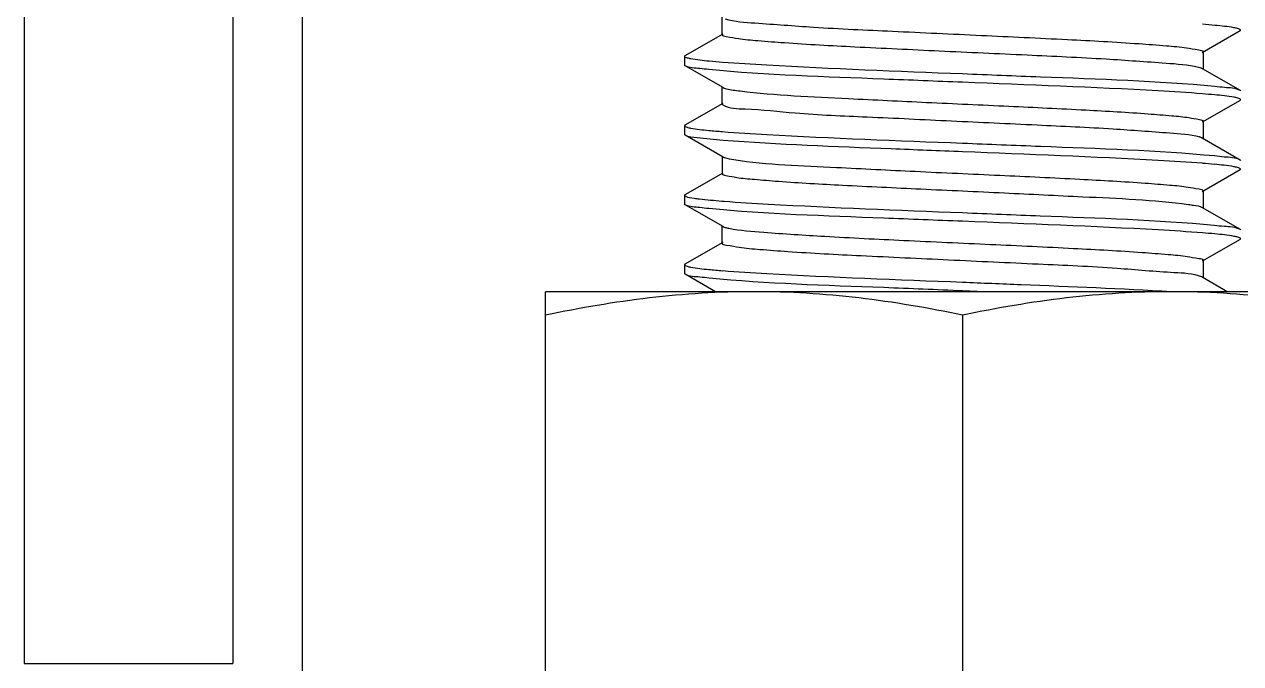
# Model space of a CAD drawing. Header units: inches. Extents: x -1293886 to -986005, y -15154 to 203628.
# Drawn here: x -1241614.5 to -1241495.2, y 86369.5 to 86432.2 of the extents above; entities that cross this region are included whole.
import ezdxf

# ---------------------------------------------------------------- set-up
doc = ezdxf.new("R2010")
doc.units = ezdxf.units.IN
doc.header["$LTSCALE"] = 100
doc.header["$MEASUREMENT"] = 0
doc.layers.add('W_DIM', color=4, linetype='Continuous')

# ---------------------------------------------------------------- blocks, each defined once
blk = doc.blocks.new('1111')
at = {"layer": 'W_DIM', "color": 7}
for p, q in [((-2281072.88, 1710856.26), (-2281072.88, 1711226.71)), ((-2281100.15, 1711126.01), (-2281100.15, 1710870.23)), ((-2281079.7, 1711126.01), (-2281079.7, 1710870.23)), ((-2281031.71, 1710931.92), (-2281031.71, 1710933.62)), ((-2281035.33, 1710929.86), (-2281031.63, 1710932)), ((-2280980.93, 1710932.27), (-2280984.63, 1710930.13)), ((-2280980.93, 1710932.27), (-2280980.87, 1710932.34)), ((-2280984.56, 1710930.21), (-2280984.56, 1710928.51)), ((-2281035.33, 1710929.86), (-2281035.4, 1710929.79)), ((-2281035.4, 1710929.79), (-2281035.4, 1710928.94)), ((-2281035.33, 1710928.86), (-2281035.4, 1710928.94)), ((-2281031.63, 1710926.72), (-2281035.33, 1710928.86)), ((-2280984.63, 1710928.6), (-2280980.93, 1710926.45)), ((-2281031.71, 1710925.1), (-2281031.71, 1710926.81)), ((-2281031.63, 1710926.72), (-2281031.53, 1710926.67)), ((-2280980.93, 1710925.45), (-2280984.63, 1710923.31)), ((-2280980.93, 1710926.45), (-2280980.87, 1710926.38)), ((-2280980.93, 1710925.45), (-2280980.87, 1710925.53)), ((-2281035.33, 1710923.05), (-2281031.63, 1710925.19)), ((-2281035.33, 1710923.05), (-2281035.4, 1710922.97)), ((-2281035.4, 1710922.97), (-2281035.4, 1710922.12)), ((-2280984.56, 1710923.4), (-2280984.56, 1710921.69)), ((-2281035.33, 1710922.05), (-2281035.4, 1710922.12)), ((-2281031.63, 1710919.9), (-2281035.33, 1710922.05)), ((-2280984.63, 1710921.78), (-2280980.93, 1710919.64)), ((-2281031.71, 1710919.99), (-2281031.71, 1710918.29)), ((-2280980.93, 1710919.64), (-2280980.87, 1710919.56)), ((-2281035.33, 1710916.23), (-2281031.63, 1710918.37)), ((-2280980.93, 1710918.64), (-2280984.63, 1710916.5)), ((-2280980.93, 1710918.64), (-2280980.87, 1710918.71)), ((-2281035.33, 1710916.23), (-2281035.4, 1710916.16)), ((-2281035.4, 1710916.16), (-2281035.4, 1710915.3)), ((-2280984.56, 1710916.58), (-2280984.56, 1710914.88)), ((-2281035.33, 1710915.23), (-2281035.4, 1710915.3)), ((-2281031.63, 1710913.09), (-2281035.33, 1710915.23)), ((-2280984.63, 1710914.96), (-2280980.93, 1710912.82)), ((-2281031.71, 1710911.47), (-2281031.71, 1710913.17)), ((-2280980.93, 1710912.82), (-2280980.87, 1710912.75)), ((-2281035.33, 1710909.42), (-2281031.63, 1710911.56)), ((-2280980.93, 1710911.82), (-2280984.63, 1710909.68)), ((-2280980.93, 1710911.82), (-2280980.87, 1710911.9)), ((-2281035.33, 1710909.42), (-2281035.4, 1710909.34)), ((-2281035.4, 1710909.34), (-2281035.4, 1710908.49)), ((-2280984.56, 1710909.77), (-2280984.56, 1710908.06)), ((-2281035.33, 1710908.41), (-2281035.4, 1710908.49)), ((-2281032.37, 1710906.7), (-2281035.33, 1710908.41)), ((-2280984.72, 1710908.19), (-2280984.63, 1710908.15)), ((-2280984.63, 1710908.15), (-2280982.13, 1710906.7)), ((-2280967.24, 1710906.7), (-2281049.03, 1710906.7)), ((-2281049.03, 1710856.26), (-2281049.03, 1710906.7)), ((-2281006, 1710906.7), (-2281008.13, 1710906.78)), ((-2281008.13, 1710904.4), (-2281008.13, 1710858.56)), ((-2281100.15, 1710870.23), (-2281079.7, 1710870.23))]:
    blk.add_line(p, q, dxfattribs=at)
for centre, radius, start, end in [((-2280990.58, 1710856.3), 76.85, 84.6378, 85.5439), ((-2281025.95, 1711002.75), 73.76, 264.5118, 265.5533), ((-2280990.64, 1710848.69), 77.64, 84.669, 85.543), ((-2281025.99, 1710995.47), 73.29, 264.491, 265.556), ((-2280985.58, 1710919.37), 2.6, 73.8589, 74.9069), ((-2280990.68, 1710841.44), 78.08, 84.6853, 85.5419), ((-2281023.48, 1711019.51), 104.25, 265.4503, 265.5766), ((-2280990.59, 1710835.72), 76.98, 84.6443, 85.543), ((-2281025.98, 1710981.92), 73.38, 264.4922, 265.5586)]:
    blk.add_arc(centre, radius, start, end, dxfattribs=at)
for points, knots in [([(-2281031.42, 1710933.45), (-2281030.48, 1710933.17), (-2281027.55, 1710933), (-2281022.09, 1710932.56), (-2281014.69, 1710932.23), (-2281006.39, 1710931.84), (-2280998.34, 1710931.46), (-2280992.25, 1710931.14), (-2280988.42, 1710930.84), (-2280986.34, 1710930.68), (-2280985.36, 1710930.46), (-2280984.56, 1710930.37), (-2280984.56, 1710930.21)], [0, 0, 0, 0, 0.062951, 0.18524, 0.350271, 0.535399, 0.715185, 0.864922, 0.92187, 0.964113, 0.990297, 1, 1, 1, 1]), ([(-2280981.18, 1710932.51), (-2280981.29, 1710932.54), (-2280982.03, 1710932.68), (-2280982.77, 1710932.76), (-2280983.39, 1710932.81)], [0, 0, 0, 0, 0.163145, 1, 1, 1, 1]), ([(-2280980.87, 1710932.34), (-2280980.87, 1710932.38), (-2280981, 1710932.46), (-2280981.1, 1710932.49), (-2280981.18, 1710932.51)], [0, 0, 0, 0, 0.315061, 1, 1, 1, 1]), ([(-2281031.71, 1710931.92), (-2281031.71, 1710931.77), (-2281030.92, 1710931.68), (-2281029.97, 1710931.46), (-2281027.94, 1710931.3), (-2281024.2, 1710931), (-2281018.23, 1710930.69), (-2281010.32, 1710930.31), (-2281002.09, 1710929.93), (-2280994.68, 1710929.59), (-2280989.08, 1710929.18), (-2280986.04, 1710928.97), (-2280985, 1710928.72)], [0, 0, 0, 0, 0.00951, 0.035123, 0.076469, 0.132247, 0.279239, 0.456494, 0.640275, 0.805971, 0.931424, 1, 1, 1, 1]), ([(-2281035.4, 1710929.79), (-2281035.4, 1710929.75), (-2281035.29, 1710929.68), (-2281035.2, 1710929.66), (-2281035.13, 1710929.64)], [0, 0, 0, 0, 0.322005, 1, 1, 1, 1]), ([(-2281033.02, 1710928.48), (-2281033.32, 1710928.51), (-2281034.08, 1710928.62), (-2281034.91, 1710928.62), (-2281035.33, 1710928.86)], [0, 0, 0, 0, 0.377931, 1, 1, 1, 1]), ([(-2281035.13, 1710929.64), (-2281035.02, 1710929.61), (-2281034.32, 1710929.46), (-2281033.6, 1710929.39), (-2281033, 1710929.33)], [0, 0, 0, 0, 0.159397, 1, 1, 1, 1]), ([(-2281031.67, 1710929.21), (-2281030.22, 1710929.1), (-2281022.38, 1710928.63), (-2281014.53, 1710928.34), (-2281008.13, 1710928.08)], [0, 0, 0, 0, 0.184455, 1, 1, 1, 1]), ([(-2281008.13, 1710927.23), (-2281010.71, 1710927.33), (-2281019.01, 1710927.69), (-2281027.32, 1710927.92), (-2281033.02, 1710928.48)], [0, 0, 0, 0, 0.310595, 1, 1, 1, 1]), ([(-2281008.13, 1710928.08), (-2281005.58, 1710927.98), (-2280997.34, 1710927.63), (-2280989.07, 1710927.39), (-2280983.39, 1710926.85)], [0, 0, 0, 0, 0.308927, 1, 1, 1, 1]), ([(-2280985, 1710928.72), (-2280984.92, 1710928.7), (-2280984.8, 1710928.67), (-2280984.68, 1710928.62), (-2280984.63, 1710928.6)], [0, 0, 0, 0, 0.59312, 1, 1, 1, 1]), ([(-2281031.53, 1710926.67), (-2281031.45, 1710926.64), (-2281030.93, 1710926.5), (-2281030.4, 1710926.44), (-2281029.96, 1710926.39)], [0, 0, 0, 0, 0.158312, 1, 1, 1, 1]), ([(-2280984.61, 1710926.1), (-2280986.05, 1710926.22), (-2280993.89, 1710926.69), (-2281001.74, 1710926.98), (-2281008.13, 1710927.23)], [0, 0, 0, 0, 0.184554, 1, 1, 1, 1]), ([(-2280983.39, 1710926.85), (-2280983.08, 1710926.82), (-2280982.27, 1710926.71), (-2280981.38, 1710926.71), (-2280980.93, 1710926.45)], [0, 0, 0, 0, 0.379296, 1, 1, 1, 1]), ([(-2281029.96, 1710926.39), (-2281026.43, 1710925.96), (-2281020.31, 1710925.7), (-2281011.53, 1710925.25), (-2281003.76, 1710924.91), (-2280996.53, 1710924.55), (-2280991.17, 1710924.25), (-2280987.86, 1710923.98), (-2280986.08, 1710923.82), (-2280985.23, 1710923.63), (-2280984.56, 1710923.53), (-2280984.56, 1710923.4)], [0, 0, 0, 0, 0.234088, 0.402448, 0.579889, 0.745639, 0.880314, 0.930897, 0.968237, 0.991317, 1, 1, 1, 1]), ([(-2280981.15, 1710925.68), (-2280981.27, 1710925.72), (-2280982.02, 1710925.87), (-2280982.79, 1710925.94), (-2280983.43, 1710926)], [0, 0, 0, 0, 0.159617, 1, 1, 1, 1]), ([(-2280980.87, 1710925.53), (-2280980.87, 1710925.56), (-2280980.98, 1710925.64), (-2280981.08, 1710925.66), (-2280981.15, 1710925.68)], [0, 0, 0, 0, 0.317967, 1, 1, 1, 1]), ([(-2281031.71, 1710925.1), (-2281031.71, 1710925.09), (-2281031.69, 1710925.05), (-2281031.65, 1710925.03), (-2281031.64, 1710925.02)], [0, 0, 0, 0, 0.402304, 1, 1, 1, 1]), ([(-2281031.64, 1710925.02), (-2281031, 1710924.64), (-2281028.48, 1710924.66), (-2281023.88, 1710924.09), (-2281017.08, 1710923.84), (-2281009.19, 1710923.44), (-2281001.15, 1710923.07), (-2280994, 1710922.74), (-2280988.71, 1710922.33), (-2280985.85, 1710922.14), (-2280984.9, 1710921.88)], [0, 0, 0, 0, 0.046973, 0.152409, 0.303029, 0.479455, 0.658932, 0.818305, 0.937036, 1, 1, 1, 1]), ([(-2281035.4, 1710922.97), (-2281035.4, 1710922.94), (-2281035.3, 1710922.87), (-2281035.21, 1710922.85), (-2281035.15, 1710922.83)], [0, 0, 0, 0, 0.324871, 1, 1, 1, 1]), ([(-2281031.63, 1710921.54), (-2281032.48, 1710921.61), (-2281033.69, 1710921.78), (-2281034.99, 1710921.85), (-2281035.33, 1710922.05)], [0, 0, 0, 0, 0.683734, 1, 1, 1, 1]), ([(-2281035.15, 1710922.83), (-2281035.04, 1710922.79), (-2281034.34, 1710922.64), (-2281033.62, 1710922.57), (-2281033.02, 1710922.52)], [0, 0, 0, 0, 0.157623, 1, 1, 1, 1]), ([(-2281031.67, 1710922.4), (-2281030.22, 1710922.28), (-2281022.38, 1710921.81), (-2281014.53, 1710921.52), (-2281008.13, 1710921.27)], [0, 0, 0, 0, 0.184436, 1, 1, 1, 1]), ([(-2280984.86, 1710921.87), (-2280984.81, 1710921.85), (-2280984.74, 1710921.83), (-2280984.66, 1710921.8), (-2280984.63, 1710921.78)], [0, 0, 0, 0, 0.572041, 1, 1, 1, 1]), ([(-2281008.13, 1710920.42), (-2281010.47, 1710920.51), (-2281018.3, 1710920.83), (-2281026.14, 1710921.11), (-2281031.63, 1710921.54)], [0, 0, 0, 0, 0.297863, 1, 1, 1, 1]), ([(-2281008.13, 1710921.27), (-2281005.59, 1710921.17), (-2280997.35, 1710920.82), (-2280989.1, 1710920.57), (-2280983.43, 1710920.04)], [0, 0, 0, 0, 0.308576, 1, 1, 1, 1]), ([(-2281031.63, 1710919.9), (-2281031.58, 1710919.88), (-2281031.24, 1710919.75), (-2281030.88, 1710919.7), (-2281030.58, 1710919.65)], [0, 0, 0, 0, 0.147905, 1, 1, 1, 1]), ([(-2281030.58, 1710919.65), (-2281027.25, 1710919.15), (-2281021.29, 1710918.95), (-2281012.6, 1710918.48), (-2281004.63, 1710918.13), (-2280997.13, 1710917.77), (-2280991.52, 1710917.46), (-2280988.05, 1710917.18), (-2280986.17, 1710917.02), (-2280985.28, 1710916.82), (-2280984.56, 1710916.72), (-2280984.56, 1710916.58)], [0, 0, 0, 0, 0.218787, 0.386207, 0.566108, 0.736243, 0.875583, 0.928118, 0.966979, 0.991, 1, 1, 1, 1]), ([(-2280984.61, 1710919.29), (-2280986.05, 1710919.4), (-2280993.89, 1710919.87), (-2281001.74, 1710920.16), (-2281008.13, 1710920.42)], [0, 0, 0, 0, 0.184575, 1, 1, 1, 1]), ([(-2280983.43, 1710920.04), (-2280983.11, 1710920.01), (-2280982.29, 1710919.89), (-2280981.39, 1710919.9), (-2280980.93, 1710919.64)], [0, 0, 0, 0, 0.37952, 1, 1, 1, 1]), ([(-2281031.71, 1710918.29), (-2281031.71, 1710918.15), (-2281031.01, 1710918.05), (-2281030.14, 1710917.85), (-2281028.31, 1710917.7), (-2281024.92, 1710917.42), (-2281019.43, 1710917.12), (-2281012.07, 1710916.76), (-2281004.2, 1710916.41), (-2280995.45, 1710915.95), (-2280989.41, 1710915.72), (-2280985.98, 1710915.26)], [0, 0, 0, 0, 0.00884, 0.032379, 0.070466, 0.122006, 0.258971, 0.426878, 0.605536, 0.773444, 1, 1, 1, 1]), ([(-2280981.18, 1710918.88), (-2280981.3, 1710918.91), (-2280982.05, 1710919.06), (-2280982.81, 1710919.13), (-2280983.45, 1710919.19)], [0, 0, 0, 0, 0.163234, 1, 1, 1, 1]), ([(-2280980.87, 1710918.71), (-2280980.87, 1710918.75), (-2280981, 1710918.83), (-2280981.1, 1710918.86), (-2280981.18, 1710918.88)], [0, 0, 0, 0, 0.313847, 1, 1, 1, 1]), ([(-2281035.4, 1710916.16), (-2281035.4, 1710916.13), (-2281035.08, 1710915.9), (-2281034.76, 1710915.92), (-2281034.47, 1710915.87)], [0, 0, 0, 0, 0.093121, 1, 1, 1, 1]), ([(-2281034.47, 1710915.87), (-2281034.3, 1710915.85), (-2281033.39, 1710915.73), (-2281032.48, 1710915.65), (-2281031.75, 1710915.59)], [0, 0, 0, 0, 0.190828, 1, 1, 1, 1]), ([(-2281033.02, 1710914.85), (-2281033.32, 1710914.88), (-2281034.08, 1710914.99), (-2281034.91, 1710914.99), (-2281035.33, 1710915.23)], [0, 0, 0, 0, 0.377935, 1, 1, 1, 1]), ([(-2281008.13, 1710913.6), (-2281010.71, 1710913.7), (-2281019.01, 1710914.06), (-2281027.32, 1710914.29), (-2281033.02, 1710914.85)], [0, 0, 0, 0, 0.310578, 1, 1, 1, 1]), ([(-2281031.52, 1710915.57), (-2281030.07, 1710915.46), (-2281022.28, 1710914.99), (-2281014.48, 1710914.7), (-2281008.13, 1710914.45)], [0, 0, 0, 0, 0.18595, 1, 1, 1, 1]), ([(-2280985.98, 1710915.26), (-2280985.81, 1710915.23), (-2280985.37, 1710915.16), (-2280984.89, 1710915.11), (-2280984.63, 1710914.96)], [0, 0, 0, 0, 0.360643, 1, 1, 1, 1]), ([(-2281008.13, 1710914.45), (-2281005.59, 1710914.35), (-2280997.36, 1710914), (-2280989.12, 1710913.76), (-2280983.45, 1710913.22)], [0, 0, 0, 0, 0.308379, 1, 1, 1, 1]), ([(-2280984.6, 1710912.47), (-2280986.05, 1710912.58), (-2280993.89, 1710913.06), (-2281001.73, 1710913.35), (-2281008.13, 1710913.6)], [0, 0, 0, 0, 0.184524, 1, 1, 1, 1]), ([(-2281031.63, 1710913.09), (-2281031.57, 1710913.05), (-2281031.38, 1710912.99), (-2281031.19, 1710912.95), (-2281031.07, 1710912.92)], [0, 0, 0, 0, 0.388593, 1, 1, 1, 1]), ([(-2281031.07, 1710912.92), (-2281029.94, 1710912.7), (-2281026.79, 1710912.46), (-2281021.07, 1710912.08), (-2281013.65, 1710911.72), (-2281005.51, 1710911.35), (-2280997.73, 1710910.98), (-2280991.88, 1710910.67), (-2280988.23, 1710910.38), (-2280986.25, 1710910.22), (-2280985.32, 1710910.01), (-2280984.56, 1710909.91), (-2280984.56, 1710909.77)], [0, 0, 0, 0, 0.074051, 0.202548, 0.368862, 0.551322, 0.726125, 0.870472, 0.925123, 0.96561, 0.990669, 1, 1, 1, 1]), ([(-2280983.45, 1710913.22), (-2280983.13, 1710913.19), (-2280982.3, 1710913.08), (-2280981.39, 1710913.09), (-2280980.93, 1710912.82)], [0, 0, 0, 0, 0.379704, 1, 1, 1, 1]), ([(-2280981.14, 1710912.05), (-2280981.26, 1710912.08), (-2280982.01, 1710912.24), (-2280982.76, 1710912.31), (-2280983.4, 1710912.37)], [0, 0, 0, 0, 0.159226, 1, 1, 1, 1]), ([(-2281031.71, 1710911.47), (-2281031.71, 1710911.31), (-2281030.88, 1710911.23), (-2281029.88, 1710911), (-2281027.74, 1710910.83), (-2281023.83, 1710910.53), (-2281017.61, 1710910.21), (-2281009.44, 1710909.83), (-2281001.07, 1710909.43), (-2280993.67, 1710909.12), (-2280988.39, 1710908.61), (-2280985.55, 1710908.52), (-2280984.72, 1710908.19)], [0, 0, 0, 0, 0.009911, 0.036684, 0.079861, 0.138026, 0.290611, 0.473012, 0.659513, 0.823824, 0.942824, 1, 1, 1, 1]), ([(-2280980.87, 1710911.9), (-2280980.87, 1710911.93), (-2280980.98, 1710912.01), (-2280981.07, 1710912.03), (-2280981.14, 1710912.05)], [0, 0, 0, 0, 0.318631, 1, 1, 1, 1]), ([(-2281035.4, 1710909.34), (-2281035.4, 1710909.31), (-2281035.29, 1710909.24), (-2281035.2, 1710909.21), (-2281035.14, 1710909.19)], [0, 0, 0, 0, 0.322656, 1, 1, 1, 1]), ([(-2281035.14, 1710909.19), (-2281035.03, 1710909.16), (-2281034.33, 1710909.01), (-2281033.62, 1710908.94), (-2281033.02, 1710908.88)], [0, 0, 0, 0, 0.159145, 1, 1, 1, 1]), ([(-2281031.66, 1710908.77), (-2281030.22, 1710908.65), (-2281022.38, 1710908.18), (-2281014.53, 1710907.89), (-2281008.13, 1710907.64)], [0, 0, 0, 0, 0.184477, 1, 1, 1, 1]), ([(-2281033, 1710908.03), (-2281033.3, 1710908.06), (-2281034.07, 1710908.17), (-2281034.91, 1710908.17), (-2281035.33, 1710908.41)], [0, 0, 0, 0, 0.378132, 1, 1, 1, 1]), ([(-2281008.13, 1710906.78), (-2281010.71, 1710906.89), (-2281019, 1710907.24), (-2281027.3, 1710907.48), (-2281033, 1710908.03)], [0, 0, 0, 0, 0.310323, 1, 1, 1, 1]), ([(-2281008.13, 1710907.64), (-2281006.22, 1710907.56), (-2280999.4, 1710907.29), (-2280992.58, 1710907.01), (-2280987.67, 1710906.72)], [0, 0, 0, 0, 0.280462, 1, 1, 1, 1]), ([(-2281028.58, 1710906.7), (-2281032.01, 1710906.7), (-2281038.88, 1710906.27), (-2281045.66, 1710905.1), (-2281049.03, 1710904.4)], [0, 0, 0, 0, 0.499234, 1, 1, 1, 1]), ([(-2281008.13, 1710904.4), (-2281011.5, 1710905.1), (-2281018.28, 1710906.27), (-2281025.15, 1710906.7), (-2281028.58, 1710906.7)], [0, 0, 0, 0, 0.500766, 1, 1, 1, 1]), ([(-2280987.68, 1710906.7), (-2280991.11, 1710906.7), (-2280997.99, 1710906.27), (-2281004.77, 1710905.1), (-2281008.13, 1710904.4)], [0, 0, 0, 0, 0.499234, 1, 1, 1, 1]), ([(-2280967.24, 1710904.4), (-2280970.6, 1710905.1), (-2280977.38, 1710906.27), (-2280984.26, 1710906.7), (-2280987.68, 1710906.7)], [0, 0, 0, 0, 0.500766, 1, 1, 1, 1])]:
    blk.add_open_spline(points, degree=3, knots=knots, dxfattribs=at)

msp = doc.modelspace()

# ---------------------------------------------------------------- block references
at = {"layer": 'W_DIM'}
msp.add_blockref('1111', (1039485.65, -1624500.72), dxfattribs=at)

doc.saveas('drawing.dxf')
